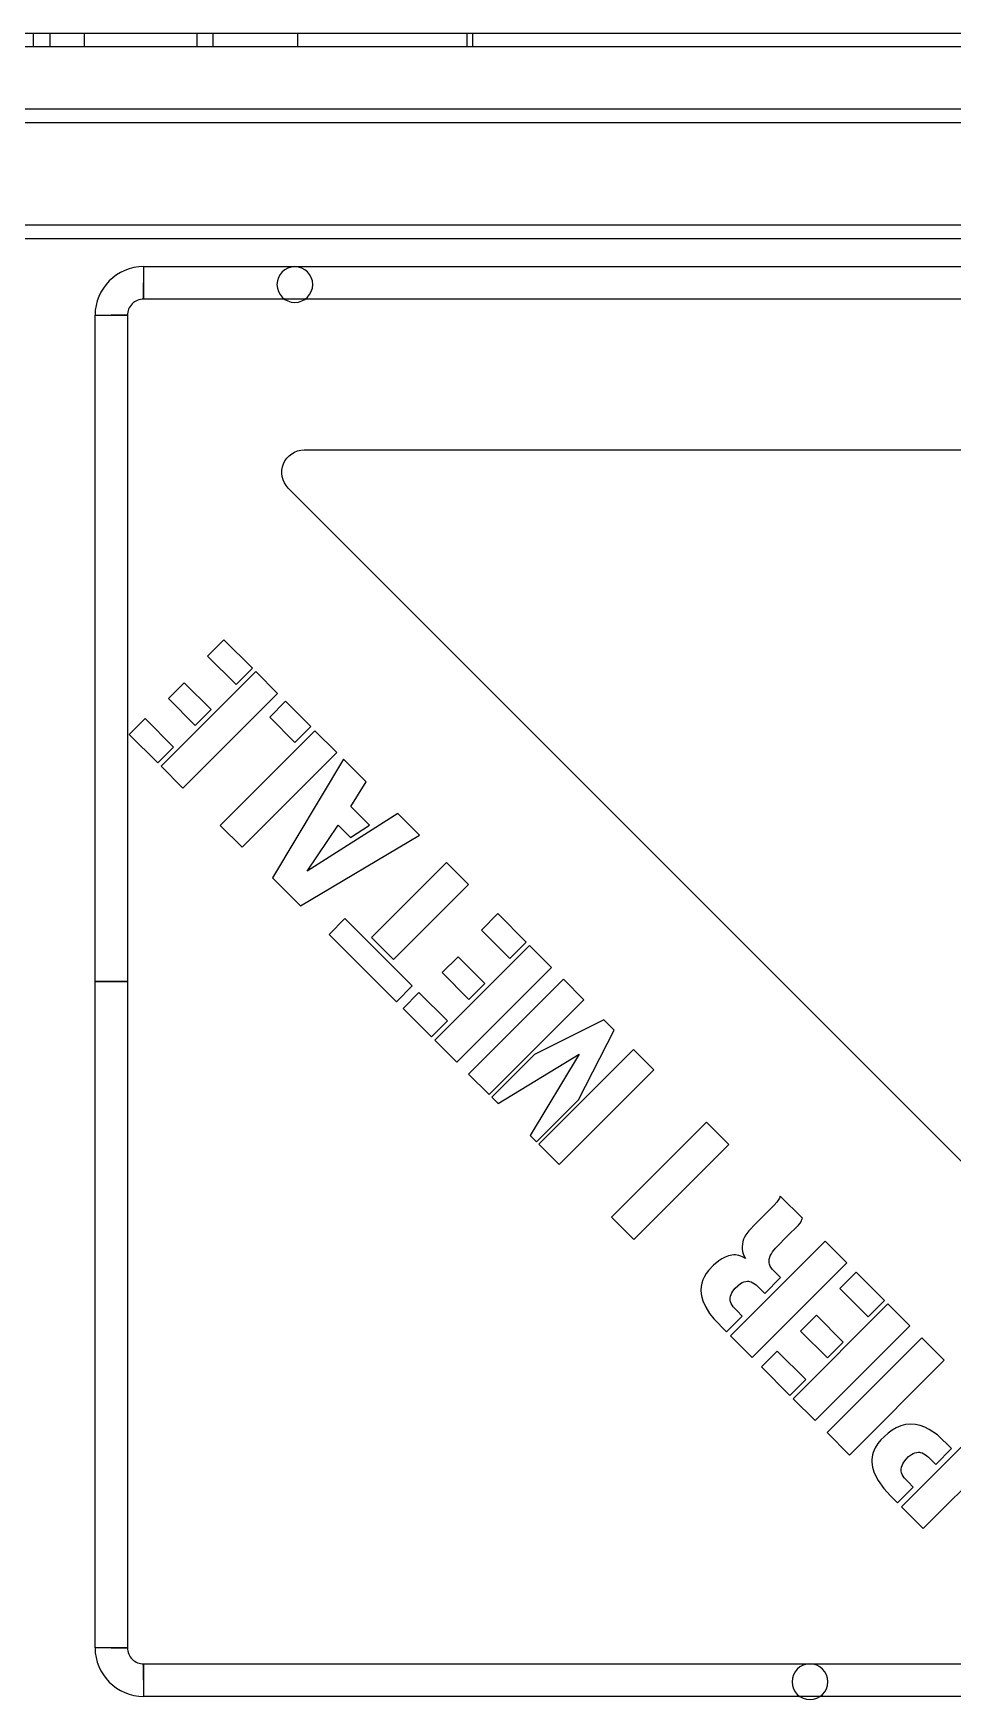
# Model space of a CAD drawing. Header units: millimetres. Extents: x 10366 to 13995, y 24552 to 29685.
# Drawn here: x 12901.8 to 13107.6, y 27093.5 to 27466.4 of the extents above; entities that cross this region are included whole.
import ezdxf

# ---------------------------------------------------------------- set-up
doc = ezdxf.new("R2010")
doc.units = ezdxf.units.MM
doc.header["$LTSCALE"] = 3
doc.layers.add('DomyÅ›lny', color=7, linetype='Continuous')

msp = doc.modelspace()

# ---------------------------------------------------------------- linework, layer by layer
at = {"layer": 'DomyÅ›lny'}
for p, q in [((13289.53, 27466.42), (12521.53, 27466.42)), ((12901.79, 27466.42), (12901.79, 27463.42)), ((12905.56, 27463.42), (12905.56, 27466.42)), ((12913.28, 27463.42), (12913.28, 27466.42)), ((12938.39, 27466.42), (12938.39, 27463.42)), ((12942.04, 27463.42), (12942.04, 27466.42)), ((12960.93, 27466.42), (12960.93, 27463.42)), ((12998.82, 27466.42), (12998.82, 27463.42)), ((13000.12, 27466.42), (13000.12, 27463.42)), ((13289.53, 27463.42), (12521.53, 27463.42)), ((13269.53, 27449.42), (12541.53, 27449.42)), ((13269.53, 27446.42), (12541.53, 27446.42)), ((13252.25, 27423.5), (12562.25, 27423.5)), ((13249.16, 27420.41), (12565.34, 27420.41)), ((12926.49, 27414.2), (13224.73, 27414.2)), ((13224.73, 27406.95), (12926.49, 27406.95)), ((12915.61, 27254.2), (12915.61, 27403.32)), ((12922.86, 27403.32), (12922.86, 27254.2)), ((12962.4, 27373.17), (13179.28, 27373.17)), ((13190.74, 27132.76), (12958.87, 27364.64)), ((12944.47, 27330.7), (12940.81, 27327.03)), ((12950.84, 27324.33), (12944.47, 27330.7)), ((12940.81, 27327.03), (12947.17, 27320.66)), ((12947.17, 27320.66), (12950.84, 27324.33)), ((12951.59, 27323.58), (12930.38, 27302.37)), ((12935.57, 27321.06), (12932.02, 27317.51)), ((12941.57, 27315.06), (12935.57, 27321.06)), ((12956.49, 27318.68), (12951.59, 27323.58)), ((12932.02, 27317.51), (12938.02, 27311.51)), ((12935.28, 27297.47), (12956.49, 27318.68)), ((12958.26, 27316.91), (12954.71, 27313.36)), ((12963.91, 27311.26), (12958.26, 27316.91)), ((12926.81, 27313.03), (12923.26, 27309.48)), ((12933.18, 27306.67), (12926.81, 27313.03)), ((12938.02, 27311.51), (12941.57, 27315.06)), ((12954.71, 27313.36), (12960.36, 27307.71)), ((12923.26, 27309.48), (12929.63, 27303.12)), ((12964.85, 27310.32), (12943.64, 27289.11)), ((12960.36, 27307.71), (12963.91, 27311.26)), ((12969.72, 27305.45), (12964.85, 27310.32)), ((12929.63, 27303.12), (12933.18, 27306.67)), ((12948.51, 27284.24), (12969.72, 27305.45)), ((12930.38, 27302.37), (12935.28, 27297.47)), ((12971.2, 27303.97), (12955.36, 27277.38)), ((12976.29, 27298.88), (12971.2, 27303.97)), ((12972.85, 27293.37), (12976.29, 27298.88)), ((12983.39, 27291.78), (12963.08, 27278.88)), ((12977.04, 27289.18), (12972.85, 27293.37)), ((12988.24, 27286.93), (12983.39, 27291.78)), ((12943.64, 27289.11), (12948.51, 27284.24)), ((12961.64, 27271.11), (12988.24, 27286.93)), ((12963.08, 27278.88), (12970.03, 27289.21)), ((12970.03, 27289.21), (12972.83, 27286.41)), ((12972.83, 27286.41), (12977.04, 27289.18)), ((12994.32, 27280.85), (12977.53, 27264.05)), ((12999.24, 27275.93), (12994.32, 27280.85)), ((12955.36, 27277.38), (12961.64, 27271.11)), ((12982.44, 27259.13), (12999.24, 27275.93)), ((12971.56, 27268.29), (12968.01, 27264.74)), ((12986.64, 27253.21), (12971.56, 27268.29)), ((13005.78, 27269.39), (13002.11, 27265.72)), ((13012.15, 27263.02), (13005.78, 27269.39)), ((12968.01, 27264.74), (12983.09, 27249.66)), ((13002.11, 27265.72), (13008.48, 27259.35)), ((12977.53, 27264.05), (12982.44, 27259.13)), ((13012.9, 27262.27), (12991.68, 27241.06)), ((13008.48, 27259.35), (13012.15, 27263.02)), ((13017.8, 27257.37), (13012.9, 27262.27)), ((12996.88, 27259.75), (12993.33, 27256.2)), ((12996.58, 27236.16), (13017.8, 27257.37)), ((13002.88, 27253.75), (12996.88, 27259.75)), ((12915.61, 27105.08), (12915.61, 27254.2)), ((12922.86, 27254.2), (12922.86, 27105.08)), ((12983.09, 27249.66), (12986.64, 27253.21)), ((12993.33, 27256.2), (12999.33, 27250.2)), ((13020.47, 27254.7), (12999.25, 27233.49)), ((12999.33, 27250.2), (13002.88, 27253.75)), ((13025.07, 27250.1), (13020.47, 27254.7)), ((12988.12, 27251.73), (12984.57, 27248.18)), ((12994.49, 27245.36), (12988.12, 27251.73)), ((13003.86, 27228.88), (13025.07, 27250.1)), ((12984.57, 27248.18), (12990.94, 27241.81)), ((13029.53, 27245.64), (13013.98, 27237.89)), ((13031.85, 27243.32), (13029.53, 27245.64)), ((12990.94, 27241.81), (12994.49, 27245.36)), ((13023.86, 27227.75), (13031.85, 27243.32)), ((12991.68, 27241.06), (12996.58, 27236.16)), ((13036.18, 27238.99), (13014.97, 27217.78)), ((13040.74, 27234.43), (13036.18, 27238.99)), ((13013.98, 27237.89), (13004.42, 27228.33)), ((13005.83, 27226.92), (13023.99, 27237.92)), ((13023.99, 27237.92), (13013.04, 27219.7)), ((13019.53, 27213.22), (13040.74, 27234.43)), ((12999.25, 27233.49), (13003.86, 27228.88)), ((13004.42, 27228.33), (13005.83, 27226.92)), ((13014.42, 27218.32), (13023.86, 27227.75)), ((13013.04, 27219.7), (13014.42, 27218.32)), ((13052.48, 27222.69), (13031.26, 27201.48)), ((13057.48, 27217.69), (13052.48, 27222.69)), ((13014.97, 27217.78), (13019.53, 27213.22)), ((13036.27, 27196.48), (13057.48, 27217.69)), ((13073.97, 27201.2), (13069, 27206.17)), ((13031.26, 27201.48), (13036.27, 27196.48)), ((13079.09, 27196.08), (13057.88, 27174.87)), ((13083.94, 27191.23), (13079.09, 27196.08)), ((13062.73, 27170.01), (13083.94, 27191.23)), ((13063.91, 27186.03), (13065.56, 27184.37)), ((13065.56, 27184.37), (13069.11, 27187.92)), ((13086.03, 27189.14), (13082.36, 27185.48)), ((13092.39, 27182.78), (13086.03, 27189.14)), ((13093.14, 27182.03), (13071.93, 27160.81)), ((13082.36, 27185.48), (13088.73, 27179.11)), ((13088.73, 27179.11), (13092.39, 27182.78)), ((13098.04, 27177.13), (13093.14, 27182.03)), ((13056.97, 27175.78), (13060.52, 27179.33)), ((13077.12, 27179.5), (13073.57, 27175.95)), ((13083.12, 27173.5), (13077.12, 27179.5)), ((13057.88, 27174.87), (13062.73, 27170.01)), ((13073.57, 27175.95), (13079.57, 27169.95)), ((13076.83, 27155.91), (13098.04, 27177.13)), ((13068.36, 27171.48), (13064.81, 27167.93)), ((13074.73, 27165.11), (13068.36, 27171.48)), ((13100.74, 27174.43), (13079.53, 27153.22)), ((13079.57, 27169.95), (13083.12, 27173.5)), ((13105.74, 27169.43), (13100.74, 27174.43)), ((13064.81, 27167.93), (13071.18, 27161.56)), ((13084.53, 27148.21), (13105.74, 27169.43)), ((13071.18, 27161.56), (13074.73, 27165.11)), ((13071.93, 27160.81), (13076.83, 27155.91)), ((13117.36, 27157.81), (13096.15, 27136.59)), ((13079.53, 27153.22), (13084.53, 27148.21)), ((13101.01, 27131.74), (13122.22, 27152.95)), ((13103.84, 27146.1), (13107.39, 27149.65)), ((13102.18, 27147.76), (13103.84, 27146.1)), ((13095.24, 27137.5), (13098.79, 27141.05)), ((13096.15, 27136.59), (13101.01, 27131.74)), ((12926.49, 27101.46), (13131.29, 27101.46)), ((13224.73, 27094.2), (12926.49, 27094.2))]:
    msp.add_line(p, q, dxfattribs=at)
for points in [[(12926.49, 27414.2, 0), (12926.49, 27414.2, 0), (12926.49, 27414.2, 0), (12926.49, 27414.2, 0), (12926.49, 27414.2, 0), (12926.49, 27414.2, 0), (12926.49, 27414.2, 0), (12926.49, 27414.2, 0), (12926.49, 27414.2, 0), (12926.49, 27414.2, 0), (12926.49, 27414.2, 0), (12926.49, 27414.2, 0), (12926.49, 27414.2, 0), (12926.49, 27414.2, 0), (12926.49, 27414.18, 0), (12926.49, 27414.1, 0), (12926.49, 27413.76, 0), (12926.49, 27410.58, 0)], [(12926.49, 27406.95, 0), (12926.12, 27406.93, 0), (12925.76, 27406.88, 0), (12925.41, 27406.79, 0), (12925.07, 27406.66, 0), (12924.74, 27406.5, 0), (12924.44, 27406.32, 0), (12924.15, 27406.1, 0), (12923.89, 27405.86, 0), (12923.66, 27405.59, 0), (12923.45, 27405.31, 0), (12923.27, 27405, 0), (12923.12, 27404.69, 0), (12923.01, 27404.35, 0), (12922.93, 27404.02, 0), (12922.88, 27403.67, 0), (12922.86, 27403.32, 0)], [(12915.61, 27403.32, 0), (12915.61, 27403.32, 0), (12915.61, 27403.32, 0), (12915.61, 27403.32, 0), (12915.61, 27403.32, 0), (12915.61, 27403.32, 0), (12915.61, 27403.32, 0), (12915.61, 27403.32, 0), (12915.61, 27403.32, 0), (12915.61, 27403.32, 0), (12915.61, 27403.32, 0), (12915.61, 27403.32, 0), (12915.61, 27403.32, 0), (12915.61, 27403.32, 0), (12915.63, 27403.32, 0), (12915.71, 27403.32, 0), (12916.05, 27403.32, 0), (12919.23, 27403.32, 0)], [(12958.87, 27364.64, 0), (12958.39, 27365.2, 0), (12957.99, 27365.82, 0), (12957.69, 27366.49, 0), (12957.5, 27367.2, 0), (12957.41, 27367.93, 0), (12957.43, 27368.67, 0), (12957.55, 27369.39, 0), (12957.79, 27370.09, 0), (12958.12, 27370.75, 0), (12958.54, 27371.35, 0), (12959.05, 27371.88, 0), (12959.63, 27372.33, 0), (12960.27, 27372.7, 0), (12960.95, 27372.96, 0), (12961.67, 27373.12, 0), (12962.4, 27373.17, 0)], [(13069, 27206.17, 0), (13068.92, 27205.93, 0), (13068.82, 27205.69, 0), (13068.56, 27205.24, 0), (13068.26, 27204.82, 0), (13067.57, 27204.04, 0), (13063.52, 27200.03, 0)], [(13069.11, 27187.92, 0), (13067.61, 27189.43, 0), (13067.24, 27189.81, 0), (13066.92, 27190.24, 0), (13066.79, 27190.47, 0), (13066.69, 27190.71, 0), (13066.6, 27190.96, 0), (13066.55, 27191.23, 0), (13066.53, 27191.49, 0), (13066.53, 27191.76, 0), (13066.56, 27192.02, 0), (13066.62, 27192.28, 0), (13066.79, 27192.78, 0), (13067.03, 27193.26, 0), (13067.31, 27193.71, 0), (13067.98, 27194.54, 0), (13070.92, 27197.59, 0), (13072.66, 27199.23, 0), (13073.07, 27199.67, 0), (13073.45, 27200.13, 0), (13073.76, 27200.64, 0), (13073.88, 27200.92, 0), (13073.97, 27201.2, 0)], [(13063.52, 27200.03, 0), (13061.96, 27198.42, 0), (13061.32, 27197.51, 0), (13061.05, 27197.01, 0), (13060.82, 27196.5, 0), (13060.64, 27195.97, 0), (13060.53, 27195.42, 0), (13060.48, 27194.86, 0), (13060.5, 27194.3, 0), (13060.6, 27193.74, 0), (13060.75, 27193.21, 0), (13060.97, 27192.69, 0), (13061.24, 27192.19, 0)], [(13061.24, 27192.19, 0), (13060.54, 27192.59, 0), (13060.17, 27192.74, 0), (13059.78, 27192.86, 0), (13059.39, 27192.95, 0), (13058.99, 27192.99, 0), (13058.59, 27193, 0), (13058.19, 27192.97, 0), (13057.4, 27192.8, 0), (13056.65, 27192.51, 0), (13055.94, 27192.14, 0), (13055.27, 27191.7, 0), (13054.04, 27190.68, 0), (13052.93, 27189.51, 0), (13052.45, 27188.86, 0), (13052.03, 27188.18, 0), (13051.69, 27187.45, 0), (13051.44, 27186.69, 0), (13051.29, 27185.9, 0), (13051.24, 27185.1, 0), (13051.3, 27184.3, 0), (13051.45, 27183.51, 0), (13051.68, 27182.74, 0), (13052.34, 27181.28, 0), (13053.19, 27179.92, 0), (13054.18, 27178.66, 0), (13056.97, 27175.78, 0)], [(13060.52, 27179.33, 0), (13059.34, 27180.5, 0), (13058.76, 27181.09, 0), (13058.48, 27181.41, 0), (13058.24, 27181.75, 0), (13058.05, 27182.11, 0), (13057.91, 27182.5, 0), (13057.83, 27182.91, 0), (13057.83, 27183.33, 0), (13057.89, 27183.74, 0), (13058.01, 27184.14, 0), (13058.19, 27184.52, 0), (13058.4, 27184.87, 0), (13058.9, 27185.53, 0), (13059.49, 27186.12, 0), (13060.15, 27186.63, 0), (13060.51, 27186.83, 0), (13060.9, 27186.99, 0), (13061.3, 27187.08, 0), (13061.72, 27187.11, 0), (13061.93, 27187.1, 0), (13062.13, 27187.07, 0), (13062.53, 27186.95, 0), (13062.91, 27186.78, 0), (13063.27, 27186.56, 0), (13063.6, 27186.31, 0), (13063.91, 27186.03, 0)], [(13107.39, 27149.65, 0), (13104.2, 27152.7, 0), (13102.39, 27153.95, 0), (13101.4, 27154.45, 0), (13100.36, 27154.83, 0), (13099.29, 27155.07, 0), (13098.18, 27155.14, 0), (13097.08, 27155.03, 0), (13096.02, 27154.75, 0), (13095, 27154.32, 0), (13094.04, 27153.77, 0), (13093.15, 27153.12, 0), (13091.54, 27151.62, 0), (13090.84, 27150.76, 0), (13090.26, 27149.82, 0), (13089.83, 27148.8, 0), (13089.68, 27148.27, 0), (13089.58, 27147.73, 0), (13089.52, 27147.18, 0), (13089.52, 27146.63, 0), (13089.65, 27145.53, 0), (13089.95, 27144.47, 0), (13090.38, 27143.45, 0), (13090.91, 27142.49, 0), (13092.2, 27140.7, 0), (13093.68, 27139.06, 0), (13095.24, 27137.5, 0)], [(13098.79, 27141.05, 0), (13097.62, 27142.23, 0), (13097.03, 27142.82, 0), (13096.76, 27143.13, 0), (13096.52, 27143.47, 0), (13096.32, 27143.84, 0), (13096.18, 27144.23, 0), (13096.11, 27144.64, 0), (13096.1, 27145.05, 0), (13096.16, 27145.47, 0), (13096.29, 27145.86, 0), (13096.46, 27146.24, 0), (13096.67, 27146.6, 0), (13097.18, 27147.26, 0), (13097.76, 27147.85, 0), (13098.43, 27148.35, 0), (13098.79, 27148.56, 0), (13099.17, 27148.71, 0), (13099.58, 27148.81, 0), (13099.99, 27148.84, 0), (13100.2, 27148.82, 0), (13100.41, 27148.79, 0), (13100.81, 27148.68, 0), (13101.19, 27148.51, 0), (13101.54, 27148.29, 0), (13101.87, 27148.04, 0), (13102.18, 27147.76, 0)], [(12919.23, 27105.08, 0), (12915.61, 27105.08, 0)], [(12922.86, 27105.08, 0), (12922.88, 27104.72, 0), (12922.93, 27104.36, 0), (12923.02, 27104.01, 0), (12923.15, 27103.66, 0), (12923.31, 27103.34, 0), (12923.49, 27103.03, 0), (12923.71, 27102.75, 0), (12923.95, 27102.49, 0), (12924.22, 27102.25, 0), (12924.5, 27102.04, 0), (12924.81, 27101.87, 0), (12925.13, 27101.72, 0), (12925.45, 27101.6, 0), (12925.79, 27101.52, 0), (12926.14, 27101.47, 0), (12926.49, 27101.46, 0)], [(12926.49, 27097.83, 0), (12926.49, 27094.2, 0)]]:
    msp.add_polyline3d(points, dxfattribs=at)
for points in [[(12926.49, 27410.58, 0), (12926.49, 27406.95, 0)], [(12919.23, 27403.32, 0), (12922.86, 27403.32, 0)], [(12919.23, 27254.2, 0), (12915.61, 27254.2, 0)], [(12919.23, 27254.2, 0), (12915.61, 27254.2, 0)], [(12919.23, 27254.2, 0), (12922.86, 27254.2, 0)], [(12919.23, 27254.2, 0), (12922.86, 27254.2, 0)], [(12919.23, 27105.08, 0), (12922.86, 27105.08, 0)], [(12926.49, 27097.83, 0), (12926.49, 27101.46, 0)]]:
    msp.add_polyline3d(points, close=True, dxfattribs=at)
for centre, radius, start, end in [((12926.49, 27403.32), 10.88, 90, 180), ((12960.34, 27410.2), 4, 0, 180), ((12960.34, 27410.2), 4, 180, 0), ((12926.49, 27105.08), 10.88, 180, 270), ((13075.67, 27097.46), 4, 0, 180), ((13075.67, 27097.46), 4, 0, 180), ((13075.67, 27097.46), 4, 180, 0)]:
    msp.add_arc(centre, radius, start, end, dxfattribs=at)

doc.saveas('drawing.dxf')
